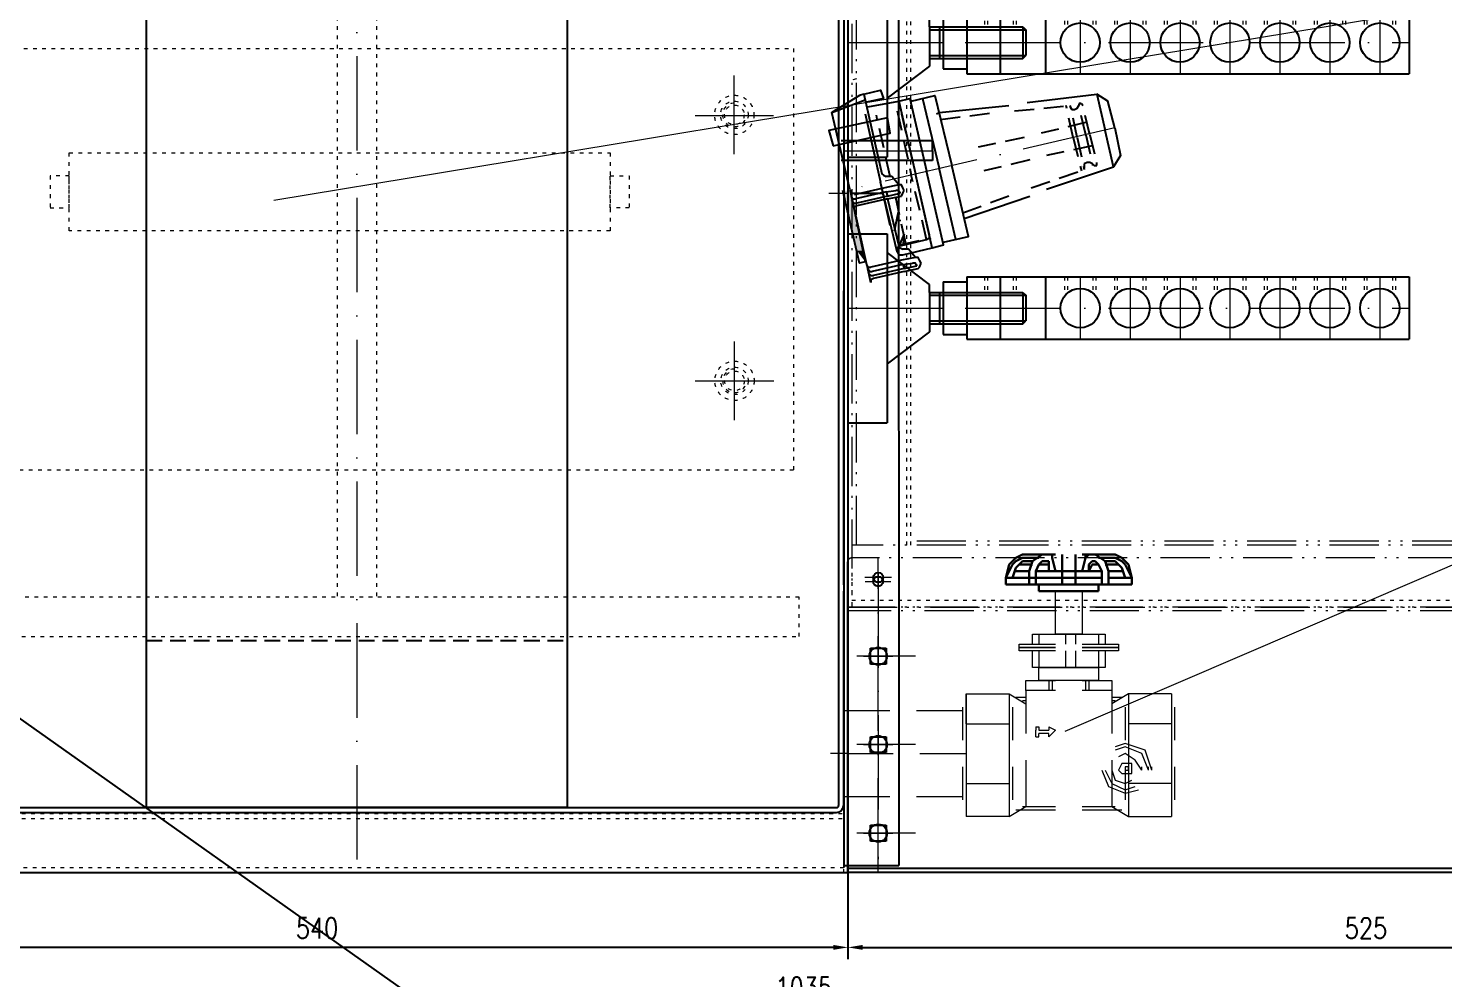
# Model space of a CAD drawing. Header units: millimetres. Extents: x 13152 to 35294, y -6229 to 54471.
# Drawn here: x 29772 to 30492, y 52012 to 52496 of the extents above; entities that cross this region are included whole.
import ezdxf

# ---------------------------------------------------------------- set-up
doc = ezdxf.new("R2010")
doc.units = ezdxf.units.MM
doc.header["$LTSCALE"] = 4
for name, pattern in [('5 双点画线', [10.5, 6.25, -1.25, 0.25, -1.25, 0.25, -1.25]), ('ACAD_ISO02W100', [15, 12, -3]), ('ACAD_ISO03W100', [1.18, 0.47, -0.71]), ('ACAD_ISO10W100', [18, 12, -3, 0, -3]), ('ACISOWELD', [3, 2, -1]), ('DASHED', [0.75, 0.5, -0.25])]:
    doc.linetypes.add(name, pattern=pattern)
doc.layers.add('4虚线层', color=6, linetype='DASHED')
doc.layers.add('标注、文本', color=3, linetype='Continuous', lineweight=25)
doc.layers.add('铁心', color=3, linetype='Continuous', lineweight=0)
doc.styles.add('TH_GBDIM', font='romans.shx', dxfattribs={"width": 0.8, "bigfont": 'gbcbig.shx'})
doc.dimstyles.new('TH_GBDIM1', dxfattribs={"dimscale": 3, "dimtxt": 3.5, "dimasz": 2.5, "dimexe": 2, "dimexo": 0, "dimgap": 1.5, "dimtad": 1, "dimdec": 1, "dimzin": 0, "dimdsep": 46, "dimtxsty": 'TH_GBDIM', "dimcen": 2.5, "dimclrd": 3, "dimclre": 256, "dimclrt": 2, "dimadec": 0, "dimazin": 0, "dimtfac": 0.714286, "dimtdec": 1, "dimtmove": 0, "dimatfit": 3, "dimfxl": 0, "dimtzin": 0, "dimlwd": -1, "dimlwe": -1, "dimarcsym": 0})

# ---------------------------------------------------------------- blocks, each defined once
blk = doc.blocks.new('*D224')
at = {"layer": 'Defpoints', "color": 0}
for p in [(30684.06, 52070.39), (29649.09, 52068.39), (29649.09, 51998.09)]:
    blk.add_point(p, dxfattribs=at)
at = {"layer": '标注、文本'}
for p, q in [((30684.06, 52070.39), (30684.06, 51992.09)), ((29649.09, 52068.39), (29649.09, 51992.09))]:
    blk.add_line(p, q, dxfattribs=at)
at = {"layer": '标注、文本', "color": 3}
blk.add_line((30676.56, 51998.09), (29656.59, 51998.09), dxfattribs=at)
for points in [[(29656.59, 51999.34), (29656.59, 51996.84), (29649.09, 51998.09)], [(30676.56, 51999.34), (30676.56, 51996.84), (30684.06, 51998.09)]]:
    blk.add_solid(points, dxfattribs=at)
at = {"layer": '标注、文本', "color": 2, "insert": (30166.57, 52007.84), "char_height": 10.5, "attachment_point": 5, "style": 'TH_GBDIM'}
blk.add_mtext('1035', dxfattribs=at)
blk = doc.blocks.new('*D225')
at = {"layer": 'Defpoints', "color": 0}
for p in [(30716.06, 52201.39), (30189.06, 52066.39), (30716.06, 52028.29)]:
    blk.add_point(p, dxfattribs=at)
at = {"layer": '标注、文本'}
for p, q in [((30716.06, 52201.39), (30716.06, 52022.29)), ((30189.06, 52066.39), (30189.06, 52022.29))]:
    blk.add_line(p, q, dxfattribs=at)
at = {"layer": '标注、文本', "color": 3}
blk.add_line((30196.56, 52028.29), (30708.56, 52028.29), dxfattribs=at)
for points in [[(30196.56, 52029.54), (30196.56, 52027.04), (30189.06, 52028.29)], [(30708.56, 52029.54), (30708.56, 52027.04), (30716.06, 52028.29)]]:
    blk.add_solid(points, dxfattribs=at)
at = {"layer": '标注、文本', "color": 2, "insert": (30452.56, 52038.04), "char_height": 10.5, "attachment_point": 5, "style": 'TH_GBDIM'}
blk.add_mtext('525', dxfattribs=at)
blk = doc.blocks.new('*D226')
at = {"layer": 'Defpoints', "color": 0}
for p in [(30716.06, 52201.39), (29649.09, 52068.39), (29649.09, 51944.44)]:
    blk.add_point(p, dxfattribs=at)
at = {"layer": '标注、文本'}
for p, q in [((30716.06, 52201.39), (30716.06, 51938.44)), ((29649.09, 52068.39), (29649.09, 51938.44))]:
    blk.add_line(p, q, dxfattribs=at)
at = {"layer": '标注、文本', "color": 3}
blk.add_line((30708.56, 51944.44), (29656.59, 51944.44), dxfattribs=at)
for points in [[(29656.59, 51945.69), (29656.59, 51943.19), (29649.09, 51944.44)], [(30708.56, 51945.69), (30708.56, 51943.19), (30716.06, 51944.44)]]:
    blk.add_solid(points, dxfattribs=at)
at = {"layer": '标注、文本', "color": 2, "insert": (30182.57, 51954.19), "char_height": 10.5, "attachment_point": 5, "style": 'TH_GBDIM'}
blk.add_mtext('1065', dxfattribs=at)
blk = doc.blocks.new('5354650')
at = {"layer": '4虚线层', "ltscale": 5}
h = blk.add_hatch(color=256, dxfattribs=at)
h.dxf.hatch_style = 2
h.paths.add_polyline_path([(26822.77, -1880.58), (26822.82, -1911.91), (26826.27, -1912.71)])
h = blk.add_hatch(color=256, dxfattribs=at)
h.dxf.hatch_style = 2
h.paths.add_polyline_path([(26822.77, -1880.58), (26826.22, -1881.38), (26826.27, -1912.71)])
at = {"layer": '标注、文本'}
h = blk.add_hatch(color=256, dxfattribs=at)
h.dxf.hatch_style = 2
h.paths.add_polyline_path([(26822.82, -1911.91), (26826.27, -1912.71), (26825.69, -1918.4)])
at = {"layer": '4虚线层', "ltscale": 5}
for points in [[(26847.88, -1879.09), (26847.98, -1847.07)], [(26842.5, -1858.18), (26842.4, -1880.74)], [(26916.92, -1860.8), (26945.22, -1864.42)], [(26945.06, -1865.11), (26945.43, -1866.65), (26946.82, -1866.97), (26948.36, -1866.6), (26949.37, -1865.38)], [(26950.22, -1864.84), (26949.53, -1864.68), (26949.37, -1865.38)], [(26951.55, -1881.18), (26951.45, -1865.85), (26950.91, -1865), (26950.22, -1864.84)], [(26918.73, -1875.05), (26894.79, -1874.63)], [(26951.6, -1874.63), (26927.51, -1874.9)], [(26846.28, -1914.41), (26844.04, -1914.62), (26847.82, -1914.04), (26848.25, -1890.1)], [(26918.94, -1886.76), (26894.85, -1887.02)], [(26951.66, -1887.03), (26927.72, -1886.6)], [(26916.44, -1900.75), (26944.79, -1897.82)], [(26949.58, -1896.02), (26948.36, -1895.01), (26946.97, -1894.69), (26945.43, -1895.06), (26944.95, -1897.13)], [(26949.58, -1896.02), (26950.11, -1896.87), (26950.8, -1897.03)], [(26950.8, -1897.03), (26951.5, -1897.19), (26951.82, -1895.8)]]:
    blk.add_lwpolyline(points, dxfattribs=at)
for points in [[(26858.84, -1847.39), (26858.84, -1847.39), (26858.41, -1880.79), (26858.41, -1880.79)], [(26860.59, -1849.25), (26860.59, -1849.25), (26860.64, -1880.58), (26860.64, -1880.58)], [(26879.32, -1856.49), (26879.32, -1856.49), (26907.77, -1859.41), (26907.77, -1859.41)], [(26942.93, -1880.64), (26942.93, -1880.64), (26943.15, -1863.94), (26943.15, -1863.94)], [(26945.01, -1881.12), (26945.01, -1881.12), (26945.22, -1864.42), (26945.22, -1864.42)], [(26950.22, -1864.84), (26950.22, -1864.84), (26950.38, -1864.15), (26950.38, -1864.15)], [(26949.48, -1880.7), (26949.48, -1880.7), (26949.37, -1865.38), (26949.37, -1865.38)], [(26858.67, -1914.36), (26858.67, -1914.36), (26858.41, -1880.79), (26858.41, -1880.79)], [(26942.93, -1880.64), (26942.93, -1880.64), (26943.25, -1898.2), (26943.25, -1898.2)], [(26945.01, -1881.12), (26945.01, -1881.12), (26944.79, -1897.82), (26944.79, -1897.82)], [(26949.48, -1880.7), (26949.48, -1880.7), (26949.42, -1896.71), (26949.42, -1896.71)], [(26951.55, -1881.18), (26951.55, -1881.18), (26951.82, -1895.8), (26951.82, -1895.8)], [(26843.72, -1906.54), (26843.72, -1906.54), (26848.03, -1897.34), (26848.03, -1897.34)], [(26847.61, -1902.34), (26847.61, -1902.34), (26847.77, -1901.65), (26847.77, -1901.65)], [(26879.68, -1905.37), (26879.68, -1905.37), (26908.2, -1901.76), (26908.2, -1901.76)], [(26848.24, -1909.04), (26848.24, -1909.04), (26844.04, -1914.62), (26844.04, -1914.62)], [(26844.89, -1914.09), (26844.89, -1914.09), (26860.9, -1914.15), (26860.9, -1914.15)], [(26847.77, -1911.11), (26847.77, -1911.11), (26846.28, -1914.41), (26846.28, -1914.41)], [(26842.71, -1917.23), (26842.71, -1917.23), (26842.87, -1916.54), (26842.87, -1916.54)]]:
    blk.add_open_spline(points, degree=3, dxfattribs=at)
at = {"layer": '标注、文本', "color": 1, "linetype": 'ACAD_ISO10W100', "lineweight": 18}
blk.add_line((26964.8, -1880.59), (26822.77, -1880.88), dxfattribs=at)
at = {"layer": '标注、文本'}
for points in [[(26844.16, -1835.26), (26841.92, -1835.47), (26826.18, -1840.58)], [(26844.16, -1835.26), (26852.93, -1835.1), (26853.36, -1839.57), (26843.89, -1839.57)], [(26844.16, -1835.26), (26844.05, -1876.75), (26844.58, -1877.6), (26845.8, -1878.61)], [(26826.38, -1880.68), (26826.18, -1840.58), (26844.21, -1838.18)], [(26844.79, -1841.96), (26860.65, -1842.71), (26866.5, -1842.6), (26866.49, -1880.48)], [(26866.5, -1842.6), (26866.87, -1844.14), (26879.26, -1844.09), (26879.58, -1880.58)], [(26872.72, -1844.04), (26873.04, -1880.53)], [(26877.88, -1853.24), (26879.42, -1852.87), (26914.8, -1857.39)], [(26924.1, -1858.09), (26959.64, -1861.92), (26959.64, -1880.86)], [(26964.8, -1880.59), (26964.37, -1866.65), (26959.64, -1861.92)], [(26851.07, -1884.2), (26848.57, -1879.25), (26845.8, -1878.61)], [(26826.38, -1880.68), (26825.69, -1918.4), (26822.76, -1918.45), (26822.77, -1880.58)], [(26826.38, -1880.68), (26826.06, -1919.94), (26826.43, -1921.48), (26827.82, -1921.8)], [(26826.28, -1884.3), (26826.65, -1885.84), (26828.03, -1886.16)], [(26844.89, -1914.09), (26843.19, -1915.16), (26842.71, -1917.23), (26843.08, -1918.77), (26845.16, -1919.25), (26860.48, -1919.15), (26866.33, -1919.04), (26866.49, -1880.48)], [(26843.94, -1889.84), (26844.04, -1914.62), (26858.67, -1914.36), (26860.21, -1913.99), (26860.53, -1912.6), (26860.64, -1880.58)], [(26853.19, -1887.6), (26852.82, -1886.06), (26852.45, -1884.52), (26851.07, -1884.2)], [(26866.65, -1917.66), (26879.73, -1917.77), (26879.58, -1880.58)], [(26923.89, -1903.19), (26959.63, -1899.79), (26959.64, -1880.86)], [(26964.8, -1880.59), (26964.37, -1895.06), (26959.63, -1899.79)], [(26825.8, -1886.38), (26826.86, -1888.08), (26828.25, -1888.4)], [(26827.93, -1889.78), (26826.38, -1890.15), (26826.06, -1891.54)], [(26843.94, -1889.84), (26844.04, -1914.62), (26844.57, -1915.48), (26845.8, -1916.49)], [(26843.94, -1889.84), (26851.17, -1890.05)], [(26844.04, -1886.22), (26844.26, -1888.45)], [(26844.04, -1886.22), (26844.26, -1888.45)], [(26850.8, -1888.51), (26850.43, -1886.96), (26849.04, -1886.64)], [(26851.17, -1890.05), (26852.18, -1888.83), (26853.19, -1887.6)], [(26879.74, -1908.3), (26914.79, -1904.74)], [(26826.06, -1919.94), (26826.27, -1922.18), (26826.65, -1923.72), (26828.03, -1924.04)], [(26851.06, -1922.07), (26848.56, -1917.12), (26845.8, -1916.49)], [(26853.19, -1925.48), (26852.82, -1923.93), (26852.45, -1922.39), (26851.06, -1922.07)], [(26825.8, -1924.25), (26826.86, -1925.95), (26828.24, -1926.27)], [(26826.06, -1929.41), (26826.27, -1922.18)], [(26827.92, -1927.66), (26826.38, -1928.03), (26826.06, -1929.41)], [(26843.93, -1927.71), (26851.17, -1927.92)], [(26850.8, -1926.38), (26850.42, -1924.84), (26849.04, -1924.52)], [(26851.17, -1927.92), (26852.02, -1927.39), (26853.19, -1925.48)]]:
    blk.add_lwpolyline(points, dxfattribs=at)
blk.add_lwpolyline([(26823.04, -1857.33), (26852.82, -1857.65), (26853.2, -1849.73), (26822.72, -1849.25)], close=True, dxfattribs=at)
for points in [[(26860.65, -1842.71), (26860.65, -1842.71), (26860.64, -1880.58), (26860.64, -1880.58)], [(26842.61, -1845.1), (26842.61, -1845.1), (26842.4, -1880.74), (26842.4, -1880.74)], [(26827.29, -1883.08), (26827.29, -1883.08), (26842.5, -1886.59), (26842.5, -1886.59)], [(26843.83, -1883.98), (26843.83, -1883.98), (26827.82, -1883.93), (26827.82, -1883.93)], [(26842.29, -1903.29), (26842.29, -1903.29), (26842.4, -1880.74), (26842.4, -1880.74)], [(26842.71, -1917.23), (26842.71, -1917.23), (26842.4, -1880.74), (26842.4, -1880.74)], [(26851.07, -1884.2), (26851.07, -1884.2), (26843.83, -1883.98), (26843.83, -1883.98)], [(26860.48, -1919.15), (26860.48, -1919.15), (26860.64, -1880.58), (26860.64, -1880.58)], [(26873.19, -1917.71), (26873.19, -1917.71), (26873.04, -1880.53), (26873.04, -1880.53)], [(26843.94, -1889.84), (26843.94, -1889.84), (26827.93, -1889.78), (26827.93, -1889.78)], [(26844.04, -1886.22), (26844.04, -1886.22), (26828.03, -1886.16), (26828.03, -1886.16)], [(26844.26, -1888.45), (26844.26, -1888.45), (26828.25, -1888.4), (26828.25, -1888.4)], [(26844.04, -1886.22), (26844.04, -1886.22), (26849.04, -1886.64), (26849.04, -1886.64)], [(26844.26, -1888.45), (26844.26, -1888.45), (26850.8, -1888.51), (26850.8, -1888.51)], [(26850.8, -1888.51), (26850.8, -1888.51), (26850.96, -1887.81), (26850.96, -1887.81)], [(26843.83, -1921.86), (26843.83, -1921.86), (26827.82, -1921.8), (26827.82, -1921.8)], [(26851.06, -1922.07), (26851.06, -1922.07), (26843.83, -1921.86), (26843.83, -1921.86)], [(26843.93, -1927.71), (26843.93, -1927.71), (26827.92, -1927.66), (26827.92, -1927.66)], [(26844.04, -1924.09), (26844.04, -1924.09), (26828.03, -1924.04), (26828.03, -1924.04)], [(26844.25, -1926.33), (26844.25, -1926.33), (26828.24, -1926.27), (26828.24, -1926.27)], [(26844.04, -1924.09), (26844.04, -1924.09), (26844.25, -1926.33), (26844.25, -1926.33)], [(26844.04, -1924.09), (26844.04, -1924.09), (26849.04, -1924.52), (26849.04, -1924.52)], [(26844.25, -1926.33), (26844.25, -1926.33), (26850.8, -1926.38), (26850.8, -1926.38)], [(26850.8, -1926.38), (26850.8, -1926.38), (26850.96, -1925.69), (26850.96, -1925.69)]]:
    blk.add_open_spline(points, degree=3, dxfattribs=at)
blk = doc.blocks.new('*D230')
at = {"layer": 'Defpoints', "color": 0}
for p in [(29649.09, 52066.39), (30189.06, 52066.39), (29649.09, 52028.29)]:
    blk.add_point(p, dxfattribs=at)
at = {"layer": '标注、文本'}
for p, q in [((29649.09, 52066.39), (29649.09, 52022.29)), ((30189.06, 52066.39), (30189.06, 52022.29))]:
    blk.add_line(p, q, dxfattribs=at)
at = {"layer": '标注、文本', "color": 3}
blk.add_line((30181.56, 52028.29), (29656.59, 52028.29), dxfattribs=at)
for points in [[(29656.59, 52029.54), (29656.59, 52027.04), (29649.09, 52028.29)], [(30181.56, 52029.54), (30181.56, 52027.04), (30189.06, 52028.29)]]:
    blk.add_solid(points, dxfattribs=at)
at = {"layer": '标注、文本', "color": 2, "insert": (29919.07, 52038.04), "char_height": 10.5, "attachment_point": 5, "style": 'TH_GBDIM'}
blk.add_mtext('540', dxfattribs=at)
blk = doc.blocks.new('m123')
at = {"layer": '标注、文本'}
for p, q in [((42662.81, 11135.56), (42662.81, 11039.45)), ((42662.81, 11135.56), (42682.81, 11135.56)), ((42682.81, 11135.56), (42682.81, 11039.45)), ((42704.31, 11109.75), (42682.81, 11126.05)), ((42704.31, 11105.75), (42704.31, 11109.75)), ((42711.31, 11111.09), (42723.31, 11111.09)), ((42711.31, 11111.09), (42711.31, 11084.41)), ((42723.31, 11113.63), (42723.31, 11081.88)), ((42723.31, 11113.63), (42948.31, 11113.63)), ((42740.31, 11113.63), (42740.31, 11081.88)), ((42763.31, 11113.63), (42763.31, 11081.88)), ((42948.31, 11113.63), (42948.31, 11081.88)), ((42704.31, 11105.75), (42751.81, 11105.75)), ((42704.31, 11105.75), (42704.31, 11089.75)), ((42704.31, 11104.25), (42753.31, 11104.25)), ((42709.31, 11105.75), (42709.31, 11089.75)), ((42751.81, 11105.75), (42751.81, 11089.75)), ((42751.81, 11105.75), (42753.31, 11104.25)), ((42753.31, 11104.25), (42753.31, 11091.25)), ((42704.31, 11091.25), (42753.31, 11091.25)), ((42704.31, 11089.75), (42751.81, 11089.75)), ((42704.31, 11089.75), (42704.31, 11085.75)), ((42751.81, 11089.75), (42753.31, 11091.25)), ((42704.31, 11085.75), (42682.81, 11069.45)), ((42711.31, 11084.41), (42723.31, 11084.41)), ((42723.31, 11081.88), (42948.31, 11081.88)), ((42662.81, 11039.45), (42682.81, 11039.45))]:
    blk.add_line(p, q, dxfattribs=at)
at = {"layer": '标注、文本', "color": 2, "linetype": 'ACAD_ISO03W100', "lineweight": 18}
for p, q in [((42732.31, 11113.63), (42732.31, 11105.75)), ((42733.81, 11113.63), (42733.81, 11105.75)), ((42746.81, 11113.63), (42746.81, 11105.75)), ((42748.31, 11113.63), (42748.31, 11105.75)), ((42772.91, 11113.63), (42772.91, 11103.75)), ((42774.41, 11113.63), (42774.41, 11105.35)), ((42787.41, 11113.63), (42787.41, 11105.35)), ((42788.91, 11113.63), (42788.91, 11103.75)), ((42798.31, 11113.63), (42798.31, 11103.75)), ((42799.81, 11113.63), (42799.81, 11105.35)), ((42812.81, 11113.63), (42812.81, 11105.35)), ((42814.31, 11113.63), (42814.31, 11103.75)), ((42823.71, 11113.63), (42823.71, 11103.75)), ((42825.21, 11113.63), (42825.21, 11105.35)), ((42838.21, 11113.63), (42838.21, 11105.35)), ((42839.71, 11113.63), (42839.71, 11103.75)), ((42849.11, 11113.63), (42849.11, 11103.75)), ((42850.61, 11113.63), (42850.61, 11105.35)), ((42863.61, 11113.63), (42863.61, 11105.35)), ((42865.11, 11113.63), (42865.11, 11103.75)), ((42874.51, 11113.63), (42874.51, 11103.75)), ((42876.01, 11113.63), (42876.01, 11105.35)), ((42889.01, 11113.63), (42889.01, 11105.35)), ((42890.51, 11113.63), (42890.51, 11103.75)), ((42899.91, 11113.63), (42899.91, 11103.75)), ((42901.41, 11113.63), (42901.41, 11105.35)), ((42914.41, 11113.63), (42914.41, 11105.35)), ((42915.91, 11113.63), (42915.91, 11103.75)), ((42925.31, 11113.63), (42925.31, 11103.75)), ((42926.81, 11113.63), (42926.81, 11105.35)), ((42939.81, 11113.63), (42939.81, 11105.35)), ((42941.31, 11113.63), (42941.31, 11103.75))]:
    blk.add_line(p, q, dxfattribs=at)
at = {"layer": '标注、文本', "color": 1, "linetype": 'ACAD_ISO10W100', "lineweight": 18}
for p, q in [((42780.91, 11113.63), (42780.91, 11081.88)), ((42806.31, 11113.63), (42806.31, 11081.88)), ((42831.71, 11113.63), (42831.71, 11081.88)), ((42857.11, 11113.63), (42857.11, 11081.88)), ((42882.51, 11113.63), (42882.51, 11081.88)), ((42907.91, 11113.63), (42907.91, 11081.88)), ((42933.31, 11113.63), (42933.31, 11081.88)), ((42662.81, 11097.75), (42753.31, 11097.75)), ((42723.31, 11097.75), (42948.31, 11097.75))]:
    blk.add_line(p, q, dxfattribs=at)
at = {"layer": '标注、文本'}
for centre in [(42780.91, 11097.75), (42806.31, 11097.75), (42831.71, 11097.75), (42857.11, 11097.75), (42882.51, 11097.75), (42907.91, 11097.75), (42933.31, 11097.75)]:
    blk.add_circle(centre, 10, dxfattribs=at)

msp = doc.modelspace()

# ---------------------------------------------------------------- linework, layer by layer
at = {"color": 7, "linetype": 'ACAD_ISO02W100', "lineweight": 30}
for points in [[(30277.82, 52228.02), (30274.44, 52226.33), (30271.07, 52222.96)], [(30292.98, 52228.02), (30287.93, 52228.02), (30282.87, 52224.64), (30281.19, 52219.59)], [(30294.67, 52219.59), (30292.98, 52226.33), (30292.98, 52228.02)], [(30308.15, 52219.59), (30309.84, 52226.33), (30311.52, 52228.02)], [(30308.15, 52228.02), (30325.01, 52228.02)], [(30321.64, 52219.59), (30319.95, 52224.64), (30314.89, 52228.02)], [(30331.75, 52222.96), (30328.38, 52226.33), (30325.01, 52228.02)], [(30277.82, 52226.33), (30274.44, 52224.64), (30272.76, 52222.96)], [(30277.82, 52224.64), (30276.13, 52222.96), (30274.44, 52221.27)], [(30277.82, 52222.96), (30276.13, 52222.96), (30274.44, 52221.27)], [(30287.93, 52224.64), (30286.24, 52222.96), (30284.56, 52219.59)], [(30287.93, 52222.96), (30286.24, 52222.96), (30284.56, 52219.59)], [(30291.3, 52219.59), (30291.3, 52222.96), (30291.3, 52224.64), (30289.61, 52224.64)], [(30291.3, 52222.96), (30289.61, 52222.96)], [(30291.3, 52222.96), (30291.3, 52219.59)], [(30313.21, 52224.64), (30311.52, 52222.96)], [(30311.52, 52219.59), (30313.21, 52222.96)], [(30318.27, 52219.59), (30316.58, 52222.96), (30314.89, 52224.64)], [(30318.27, 52219.59), (30316.58, 52222.96), (30314.89, 52222.96)], [(30330.06, 52222.96), (30328.38, 52224.64), (30325.01, 52226.33)], [(30328.38, 52221.27), (30326.69, 52222.96), (30325.01, 52224.64)], [(30328.38, 52221.27), (30326.69, 52222.96), (30325.01, 52222.96)], [(30294.67, 52212.85), (30269.39, 52212.85), (30269.39, 52216.22)], [(30294.67, 52212.85), (30269.39, 52212.85), (30269.39, 52216.22), (30281.19, 52216.22)], [(30284.56, 52212.85), (30284.56, 52219.59), (30284.56, 52216.22)], [(30284.56, 52216.22), (30318.27, 52216.22)], [(30333.43, 52216.22), (30333.43, 52212.85), (30308.15, 52212.85)], [(30321.64, 52216.22), (30333.43, 52216.22), (30333.43, 52212.85), (30308.15, 52212.85)], [(30318.27, 52212.85), (30318.27, 52219.59), (30318.27, 52216.22)]]:
    msp.add_lwpolyline(points, dxfattribs=at)
msp.add_lwpolyline([(30316.58, 52212.85), (30316.58, 52209.48), (30286.24, 52209.48), (30286.24, 52212.85)], close=True, dxfattribs=at)
at = {"color": 2, "linetype": 'ACAD_ISO02W100', "lineweight": 13}
for points in [[(30308.15, 52209.48), (30308.15, 52187.57), (30294.67, 52187.57), (30294.67, 52209.48)], [(30316.58, 52170.71), (30316.58, 52163.97), (30286.24, 52163.97), (30286.24, 52170.71)], [(30333.43, 52118.46), (30333.43, 52121.83), (30330.06, 52121.83), (30328.38, 52121.83), (30326.69, 52118.46), (30328.38, 52116.78), (30330.06, 52116.78), (30333.43, 52116.78)], [(30331.75, 52118.46), (30331.75, 52120.15), (30330.06, 52120.15), (30330.06, 52118.46)]]:
    msp.add_lwpolyline(points, close=True, dxfattribs=at)
for points in [[(30282.87, 52182.51), (30282.87, 52187.57), (30319.95, 52187.57), (30319.95, 52182.51)], [(30294.67, 52180.82), (30276.13, 52180.82), (30276.13, 52182.51), (30294.67, 52182.51)], [(30294.67, 52179.14), (30276.13, 52179.14), (30276.13, 52180.82), (30294.67, 52180.82)], [(30319.95, 52179.14), (30319.95, 52170.71), (30282.87, 52170.71), (30282.87, 52179.14)], [(30326.69, 52182.51), (30326.69, 52180.82), (30308.15, 52180.82)], [(30308.15, 52182.51), (30326.69, 52182.51)], [(30326.69, 52180.82), (30326.69, 52179.14), (30308.15, 52179.14)], [(30308.15, 52180.82), (30326.69, 52180.82)], [(30294.67, 52158.91), (30279.5, 52158.91), (30279.5, 52163.97), (30294.67, 52163.97)], [(30323.32, 52163.97), (30323.32, 52158.91), (30308.15, 52158.91)], [(30308.15, 52163.97), (30323.32, 52163.97)], [(30249.16, 52157.23), (30249.16, 52142.06), (30249.16, 52111.72), (30249.16, 52094.87)], [(30271.07, 52157.23), (30271.07, 52142.06), (30271.07, 52111.72), (30271.07, 52094.87)], [(30279.5, 52158.91), (30279.5, 52137)], [(30323.32, 52158.91), (30323.32, 52137)], [(30353.66, 52157.23), (30353.66, 52142.06), (30331.75, 52142.06)], [(30331.75, 52157.23), (30331.75, 52142.06), (30331.75, 52111.72), (30331.75, 52094.87)], [(30353.66, 52157.23), (30353.66, 52142.06), (30353.66, 52111.72), (30353.66, 52094.87)], [(30186.8, 52148.8), (30210.4, 52148.8)], [(30223.88, 52148.8), (30247.48, 52148.8)], [(30247.48, 52133.63), (30247.48, 52150.49)], [(30355.34, 52133.63), (30355.34, 52150.49)], [(30284.56, 52140.37), (30286.24, 52140.37), (30286.24, 52138.69)], [(30284.56, 52140.37), (30284.56, 52138.69)], [(30284.56, 52135.32), (30286.24, 52135.32), (30286.24, 52137)], [(30291.3, 52135.32), (30291.3, 52137), (30286.24, 52137)], [(30291.3, 52140.37), (30294.67, 52138.69), (30291.3, 52135.32)], [(30291.3, 52140.37), (30291.3, 52138.69)], [(30188.49, 52126.89), (30212.08, 52126.89)], [(30225.57, 52126.89), (30249.16, 52126.89)], [(30343.55, 52118.46), (30340.18, 52128.58), (30330.06, 52131.95), (30325.01, 52130.26)], [(30341.86, 52118.46), (30338.49, 52126.89), (30330.06, 52130.26), (30325.01, 52128.58)], [(30338.49, 52118.46), (30335.12, 52123.52), (30330.06, 52126.89), (30326.69, 52125.2)], [(30272.76, 52120.15), (30272.76, 52103.29)], [(30279.5, 52123.52), (30279.5, 52099.92)], [(30323.32, 52123.52), (30323.32, 52099.92), (30331.75, 52094.87)], [(30330.06, 52120.15), (30330.06, 52103.29)], [(30341.86, 52118.46), (30341.86, 52120.15)], [(30343.55, 52118.46), (30343.55, 52120.15)], [(30318.27, 52118.46), (30321.64, 52110.04), (30330.06, 52106.67), (30336.81, 52108.35)], [(30319.95, 52118.46), (30323.32, 52111.72), (30330.06, 52108.35), (30335.12, 52110.04)], [(30323.32, 52118.46), (30325.01, 52113.41), (30330.06, 52111.72), (30333.43, 52113.41)], [(30186.8, 52104.98), (30210.4, 52104.98)], [(30223.88, 52104.98), (30247.48, 52104.98)], [(30353.66, 52111.72), (30331.75, 52111.72)], [(30274.44, 52098.24), (30294.67, 52098.24)], [(30277.82, 52099.92), (30294.67, 52099.92)], [(30308.15, 52099.92), (30323.32, 52099.92)], [(30308.15, 52099.92), (30325.01, 52099.92)], [(30308.15, 52098.24), (30328.38, 52098.24)]]:
    msp.add_lwpolyline(points, dxfattribs=at)
at = {"color": 7, "linetype": 'ACAD_ISO02W100', "lineweight": 30}
for points in [[(30277.82, 52228.02), (30277.82, 52228.02), (30294.67, 52228.02), (30294.67, 52228.02)], [(30298.04, 52228.02), (30298.04, 52228.02), (30298.04, 52212.85), (30298.04, 52212.85)], [(30304.78, 52228.02), (30304.78, 52228.02), (30304.78, 52212.85), (30304.78, 52212.85)], [(30309.84, 52226.33), (30309.84, 52226.33), (30309.84, 52228.02), (30309.84, 52228.02)], [(30314.89, 52228.02), (30314.89, 52228.02), (30311.52, 52228.02), (30311.52, 52228.02)], [(30269.39, 52216.22), (30269.39, 52216.22), (30272.76, 52222.96), (30272.76, 52222.96)], [(30272.76, 52216.22), (30272.76, 52216.22), (30274.44, 52221.27), (30274.44, 52221.27)], [(30272.76, 52216.22), (30272.76, 52216.22), (30274.44, 52221.27), (30274.44, 52221.27)], [(30277.82, 52226.33), (30277.82, 52226.33), (30286.24, 52226.33), (30286.24, 52226.33)], [(30277.82, 52224.64), (30277.82, 52224.64), (30282.87, 52224.64), (30282.87, 52224.64)], [(30277.82, 52222.96), (30277.82, 52222.96), (30282.87, 52222.96), (30282.87, 52222.96)], [(30287.93, 52224.64), (30287.93, 52224.64), (30289.61, 52224.64), (30289.61, 52224.64)], [(30287.93, 52222.96), (30287.93, 52222.96), (30289.61, 52222.96), (30289.61, 52222.96)], [(30311.52, 52222.96), (30311.52, 52222.96), (30311.52, 52219.59), (30311.52, 52219.59)], [(30314.89, 52224.64), (30314.89, 52224.64), (30313.21, 52224.64), (30313.21, 52224.64)], [(30314.89, 52222.96), (30314.89, 52222.96), (30313.21, 52222.96), (30313.21, 52222.96)], [(30325.01, 52226.33), (30325.01, 52226.33), (30316.58, 52226.33), (30316.58, 52226.33)], [(30325.01, 52224.64), (30325.01, 52224.64), (30319.95, 52224.64), (30319.95, 52224.64)], [(30325.01, 52222.96), (30325.01, 52222.96), (30319.95, 52222.96), (30319.95, 52222.96)], [(30330.06, 52216.22), (30330.06, 52216.22), (30328.38, 52221.27), (30328.38, 52221.27)], [(30330.06, 52216.22), (30330.06, 52216.22), (30328.38, 52221.27), (30328.38, 52221.27)], [(30333.43, 52216.22), (30333.43, 52216.22), (30330.06, 52222.96), (30330.06, 52222.96)], [(30333.43, 52216.22), (30333.43, 52216.22), (30331.75, 52222.96), (30331.75, 52222.96)], [(30281.19, 52216.22), (30281.19, 52216.22), (30272.76, 52216.22), (30272.76, 52216.22)], [(30274.44, 52219.59), (30274.44, 52219.59), (30281.19, 52219.59), (30281.19, 52219.59)], [(30281.19, 52219.59), (30281.19, 52219.59), (30281.19, 52212.85), (30281.19, 52212.85)], [(30281.19, 52216.22), (30281.19, 52216.22), (30284.56, 52216.22), (30284.56, 52216.22)], [(30284.56, 52219.59), (30284.56, 52219.59), (30318.27, 52219.59), (30318.27, 52219.59)], [(30318.27, 52216.22), (30318.27, 52216.22), (30284.56, 52216.22), (30284.56, 52216.22)], [(30321.64, 52219.59), (30321.64, 52219.59), (30328.38, 52219.59), (30328.38, 52219.59)], [(30328.38, 52219.59), (30328.38, 52219.59), (30321.64, 52219.59), (30321.64, 52219.59)], [(30321.64, 52219.59), (30321.64, 52219.59), (30321.64, 52212.85), (30321.64, 52212.85)], [(30333.43, 52216.22), (30333.43, 52216.22), (30321.64, 52216.22), (30321.64, 52216.22)], [(30321.64, 52216.22), (30321.64, 52216.22), (30330.06, 52216.22), (30330.06, 52216.22)], [(30333.43, 52212.85), (30333.43, 52212.85), (30333.43, 52216.22), (30333.43, 52216.22)]]:
    msp.add_open_spline(points, degree=3, dxfattribs=at)
at = {"color": 2, "linetype": 'ACAD_ISO02W100', "lineweight": 13}
for points in [[(30286.24, 52187.57), (30286.24, 52187.57), (30286.24, 52182.51), (30286.24, 52182.51)], [(30299.73, 52187.57), (30299.73, 52187.57), (30299.73, 52182.51), (30299.73, 52182.51)], [(30304.78, 52187.57), (30304.78, 52187.57), (30304.78, 52182.51), (30304.78, 52182.51)], [(30316.58, 52187.57), (30316.58, 52187.57), (30316.58, 52182.51), (30316.58, 52182.51)], [(30286.24, 52179.14), (30286.24, 52179.14), (30286.24, 52170.71), (30286.24, 52170.71)], [(30299.73, 52179.14), (30299.73, 52179.14), (30299.73, 52170.71), (30299.73, 52170.71)], [(30304.78, 52179.14), (30304.78, 52179.14), (30304.78, 52170.71), (30304.78, 52170.71)], [(30316.58, 52179.14), (30316.58, 52179.14), (30316.58, 52170.71), (30316.58, 52170.71)], [(30291.3, 52163.97), (30291.3, 52163.97), (30291.3, 52158.91), (30291.3, 52158.91)], [(30292.98, 52163.97), (30292.98, 52163.97), (30292.98, 52158.91), (30292.98, 52158.91)], [(30309.84, 52163.97), (30309.84, 52163.97), (30309.84, 52158.91), (30309.84, 52158.91)], [(30311.52, 52163.97), (30311.52, 52163.97), (30311.52, 52158.91), (30311.52, 52158.91)], [(30249.16, 52157.23), (30249.16, 52157.23), (30259.28, 52157.23), (30259.28, 52157.23)], [(30249.16, 52142.06), (30249.16, 52142.06), (30249.16, 52157.23), (30249.16, 52157.23)], [(30259.28, 52157.23), (30259.28, 52157.23), (30271.07, 52157.23), (30271.07, 52157.23)], [(30271.07, 52157.23), (30271.07, 52157.23), (30279.5, 52152.17), (30279.5, 52152.17)], [(30274.44, 52155.54), (30274.44, 52155.54), (30279.5, 52155.54), (30279.5, 52155.54)], [(30331.75, 52157.23), (30331.75, 52157.23), (30323.32, 52152.17), (30323.32, 52152.17)], [(30323.32, 52155.54), (30323.32, 52155.54), (30328.38, 52155.54), (30328.38, 52155.54)], [(30353.66, 52157.23), (30353.66, 52157.23), (30331.75, 52157.23), (30331.75, 52157.23)], [(30272.76, 52150.49), (30272.76, 52150.49), (30272.76, 52133.63), (30272.76, 52133.63)], [(30277.82, 52153.86), (30277.82, 52153.86), (30279.5, 52153.86), (30279.5, 52153.86)], [(30323.32, 52153.86), (30323.32, 52153.86), (30325.01, 52153.86), (30325.01, 52153.86)], [(30330.06, 52150.49), (30330.06, 52150.49), (30330.06, 52133.63), (30330.06, 52133.63)], [(30249.16, 52142.06), (30249.16, 52142.06), (30259.28, 52142.06), (30259.28, 52142.06)], [(30259.28, 52142.06), (30259.28, 52142.06), (30271.07, 52142.06), (30271.07, 52142.06)], [(30284.56, 52135.32), (30284.56, 52135.32), (30284.56, 52138.69), (30284.56, 52138.69)], [(30286.24, 52138.69), (30286.24, 52138.69), (30291.3, 52138.69), (30291.3, 52138.69)], [(30247.48, 52103.29), (30247.48, 52103.29), (30247.48, 52120.15), (30247.48, 52120.15)], [(30338.49, 52118.46), (30338.49, 52118.46), (30338.49, 52120.15), (30338.49, 52120.15)], [(30355.34, 52103.29), (30355.34, 52103.29), (30355.34, 52120.15), (30355.34, 52120.15)], [(30249.16, 52111.72), (30249.16, 52111.72), (30259.28, 52111.72), (30259.28, 52111.72)], [(30259.28, 52111.72), (30259.28, 52111.72), (30271.07, 52111.72), (30271.07, 52111.72)], [(30271.07, 52094.87), (30271.07, 52094.87), (30279.5, 52099.92), (30279.5, 52099.92)], [(30279.5, 52099.92), (30279.5, 52099.92), (30294.67, 52099.92), (30294.67, 52099.92)], [(30257.59, 52094.87), (30257.59, 52094.87), (30249.16, 52094.87), (30249.16, 52094.87)], [(30271.07, 52094.87), (30271.07, 52094.87), (30257.59, 52094.87), (30257.59, 52094.87)], [(30331.75, 52094.87), (30331.75, 52094.87), (30353.66, 52094.87), (30353.66, 52094.87)]]:
    msp.add_open_spline(points, degree=3, dxfattribs=at)
at = {"layer": '标注、文本'}
for p, q in [((26477.58, 54471.32), (34765.86, 48610.32)), ((30184.3, 52916.89), (30184.3, 52209.39)), ((30214.45, 52916.9), (30214.98, 52069.89)), ((30187.05, 52866.39), (30186.8, 52212.74)), ((30187.05, 52827.61), (30187.06, 52068.89)), ((30189.05, 52828.54), (30189.06, 52069.89)), ((30232.05, 52438.39), (30185.55, 52438.39)), ((30232.05, 52433.39), (30232.05, 52438.39)), ((30232.05, 52433.39), (30232.05, 52428.39)), ((30232.05, 52428.39), (30185.55, 52428.39)), ((30189.06, 52066.39), (30189.06, 52224.39)), ((30184.3, 52209.39), (30184.3, 52100.39)), ((30186.8, 52209.39), (30186.8, 52100.39)), ((30200.48, 52172.39), (30200.48, 52180.39)), ((30200.48, 52180.39), (30208.48, 52180.39)), ((30208.48, 52180.39), (30208.48, 52172.39)), ((30208.48, 52172.39), (30200.48, 52172.39)), ((30200.48, 52127.39), (30200.48, 52135.39)), ((30200.48, 52135.39), (30208.48, 52135.39)), ((30208.48, 52135.39), (30208.48, 52127.39)), ((30208.48, 52127.39), (30200.48, 52127.39)), ((29680.8, 52099.39), (30183.3, 52099.39)), ((29674.55, 52096.89), (30183.3, 52096.89)), ((30200.48, 52082.39), (30200.48, 52090.39)), ((30200.48, 52090.39), (30208.48, 52090.39)), ((30208.48, 52090.39), (30208.48, 52082.39)), ((30208.48, 52082.39), (30200.48, 52082.39)), ((30187.06, 52069.89), (30214.98, 52069.89)), ((30189.06, 52069.89), (30189.06, 52066.39)), ((29649.09, 52066.39), (30189.06, 52066.39)), ((30680.06, 52068.39), (30189.06, 52068.39)), ((30680.06, 52066.39), (30189.06, 52066.39))]:
    msp.add_line(p, q, dxfattribs=at)
at = {"layer": '标注、文本', "color": 6, "linetype": '5 双点画线', "lineweight": 13}
for p, q in [((30193.48, 52232.9), (30193.48, 52914.9)), ((30189.06, 52832.89), (30189.06, 52201.39)), ((30191.06, 52833.89), (30191.06, 52201.39)), ((30711.06, 52234.9), (30221.06, 52234.9)), ((30711.06, 52232.9), (30191.06, 52232.9)), ((30667.06, 52226.39), (30191.06, 52226.39)), ((30189.06, 52201.39), (30716.06, 52201.39)), ((30673.06, 52201.39), (30189.06, 52201.39)), ((30673.06, 52199.39), (30189.06, 52199.39)), ((30675.06, 52201.39), (30191.06, 52201.39))]:
    msp.add_line(p, q, dxfattribs=at)
at = {"layer": '标注、文本', "color": 2, "linetype": 'ACAD_ISO03W100', "lineweight": 18}
for p, q in [((30219.06, 52232.9), (30219.06, 52916.9)), ((30221.06, 52232.9), (30221.06, 52916.9)), ((29929.3, 52586.41), (29929.3, 52206.41)), ((29949.3, 52586.41), (29949.3, 52206.41)), ((30191.68, 52469.66), (30194.11, 52470.22)), ((30191.06, 52232.9), (30191.06, 52204.9)), ((30164.3, 52206.41), (29674.55, 52206.41)), ((30164.3, 52186.41), (30164.3, 52206.41)), ((30191.06, 52204.9), (30711.06, 52204.9)), ((29674.55, 52186.41), (30164.3, 52186.41)), ((29674.55, 52096.39), (30186.81, 52096.39)), ((29674.55, 52093.89), (30186.81, 52093.89)), ((30186.81, 52096.39), (30186.81, 52066.39)), ((29675.31, 52068.89), (30189.06, 52068.89)), ((29675.31, 52068.89), (30186.81, 52068.89)), ((29649.09, 52066.39), (30186.8, 52066.39))]:
    msp.add_line(p, q, dxfattribs=at)
at = {"layer": '标注、文本', "color": 1, "linetype": 'ACAD_ISO10W100', "lineweight": 18}
for p, q in [((29939.3, 52769.91), (29939.3, 52066.39)), ((30131.28, 52431.64), (30131.28, 52471.64)), ((30111.28, 52451.39), (30151.28, 52451.39)), ((30187.05, 52433.39), (30232.05, 52433.39)), ((30179.27, 52411.89), (30189.33, 52411.89)), ((30131.36, 52296.39), (30131.36, 52336.39)), ((30111.36, 52316.39), (30151.36, 52316.39)), ((30204.48, 52066.39), (30204.48, 52226.39)), ((30211.23, 52216.39), (30197.73, 52216.39)), ((30197.89, 52214.39), (30210.95, 52214.39)), ((30204.42, 52218.54), (30204.48, 52073.17)), ((30204.48, 52172.39), (30204.48, 52180.39)), ((30223.39, 52176.39), (30193.56, 52176.39)), ((30196.92, 52176.39), (30211.96, 52176.39)), ((30204.48, 52127.39), (30204.48, 52135.39)), ((30188.49, 52126.89), (30180.12, 52126.89)), ((30223.39, 52131.39), (30193.56, 52131.39)), ((30196.92, 52131.39), (30211.96, 52131.39)), ((30204.48, 52082.39), (30204.48, 52090.39)), ((30223.39, 52086.39), (30193.56, 52086.39)), ((30196.96, 52086.39), (30211.97, 52086.39))]:
    msp.add_line(p, q, dxfattribs=at)
at = {"layer": '标注、文本', "color": 6, "linetype": 'ACISOWELD'}
msp.add_line((29832.3, 52184.39), (30046.3, 52184.39), dxfattribs=at)
at = {"layer": '标注、文本'}
msp.add_lwpolyline([(29832.3, 52679.39), (30046.3, 52679.39), (30046.3, 52099.39), (29832.3, 52099.39)], close=True, dxfattribs=at)
at = {"layer": '标注、文本', "color": 2, "linetype": 'ACAD_ISO03W100', "lineweight": 18}
for points in [[(29703.79, 52485.44), (30161.38, 52485.44), (30161.38, 52271.02), (29703.79, 52271.02)], [(29793.02, 52432.31), (30068.12, 52432.31), (30068.12, 52392.75), (29793.02, 52392.75)], [(29793.02, 52420.69), (29783.25, 52420.69), (29783.25, 52404.37), (29793.02, 52404.37)], [(30068.12, 52420.69), (30077.88, 52420.69), (30077.88, 52404.37), (30068.12, 52404.37)]]:
    msp.add_lwpolyline(points, close=True, dxfattribs=at)
for centre, radius in [((30131.28, 52451.64), 10), ((30131.28, 52451.64), 7), ((30131.28, 52451.64), 5), ((30131.36, 52316.39), 10), ((30131.36, 52316.39), 7), ((30131.36, 52316.39), 5)]:
    msp.add_circle(centre, radius, dxfattribs=at)
at = {"layer": '标注、文本'}
for centre, radius in [((30204.42, 52214.39), 2.5), ((30204.48, 52216.39), 2.5), ((30204.44, 52176.39), 4.5), ((30204.44, 52131.39), 4.5), ((30204.47, 52086.39), 4.5)]:
    msp.add_circle(centre, radius, dxfattribs=at)
at = {"layer": '标注、文本', "color": 2, "linetype": 'ACAD_ISO03W100', "lineweight": 18}
for centre in [(30131.28, 52451.64), (30131.36, 52316.39)]:
    msp.add_arc(centre, 6, 90, 0, dxfattribs=at)
at = {"layer": '标注、文本', "color": 6, "linetype": '5 双点画线', "lineweight": 13}
msp.add_arc((30191.06, 52224.39), 2, 90, 180, dxfattribs=at)
at = {"layer": '标注、文本'}
for radius in [3.5, 1]:
    msp.add_arc((30183.3, 52100.39), radius, 270, 0, dxfattribs=at)
at = {"layer": '标注、文本', "color": 7, "lineweight": 30}
msp.add_open_spline([(30269.39, 52216.22), (30269.39, 52216.22), (30271.07, 52222.96), (30271.07, 52222.96)], degree=3, dxfattribs=at)
at = {"layer": '铁心', "lineweight": 13}
for points in [[(29897.08, 52408.34), (30932.57, 52579.24), (30932.57, 52579.24)], [(30299.55, 52138.26), (30928.49, 52408.28), (30928.49, 52408.28)]]:
    msp.add_lwpolyline(points, dxfattribs=at)

# ---------------------------------------------------------------- block references
at = {"layer": '标注、文本'}
for p in [(-12473.75, 41390.64), (-12473.75, 41255.64)]:
    msp.add_blockref('m123', p, dxfattribs=at)
at = {"layer": '标注、文本', "rotation": 13}
msp.add_blockref('5354650', (3628.15, 48211.76), dxfattribs=at)

# ---------------------------------------------------------------- dimensions: what is measured, and where the dimension line sits
at = {"layer": '标注、文本'}
for base, p1, p2, text, picture, middle in [((29649.09, 51944.44), (30716.06, 52201.39), (29649.09, 52068.39), '1065', '*D226', (30182.57, 51954.19)), ((30716.06, 52028.29), (30189.06, 52066.39), (30716.06, 52201.39), '525', '*D225', (30452.56, 52038.04)), ((29649.09, 51998.09), (30684.06, 52070.39), (29649.09, 52068.39), '1035', '*D224', (30166.57, 52007.84)), ((29649.09, 52028.29), (30189.06, 52066.39), (29649.09, 52066.39), '540', '*D230', (29919.07, 52038.04))]:
    dim = msp.add_linear_dim(base=base, p1=p1, p2=p2, text=text, dimstyle='TH_GBDIM1', dxfattribs=at)
    dim.commit()
    dim.dimension.update_dxf_attribs({"geometry": picture, "text_midpoint": middle})

doc.saveas('drawing.dxf')
